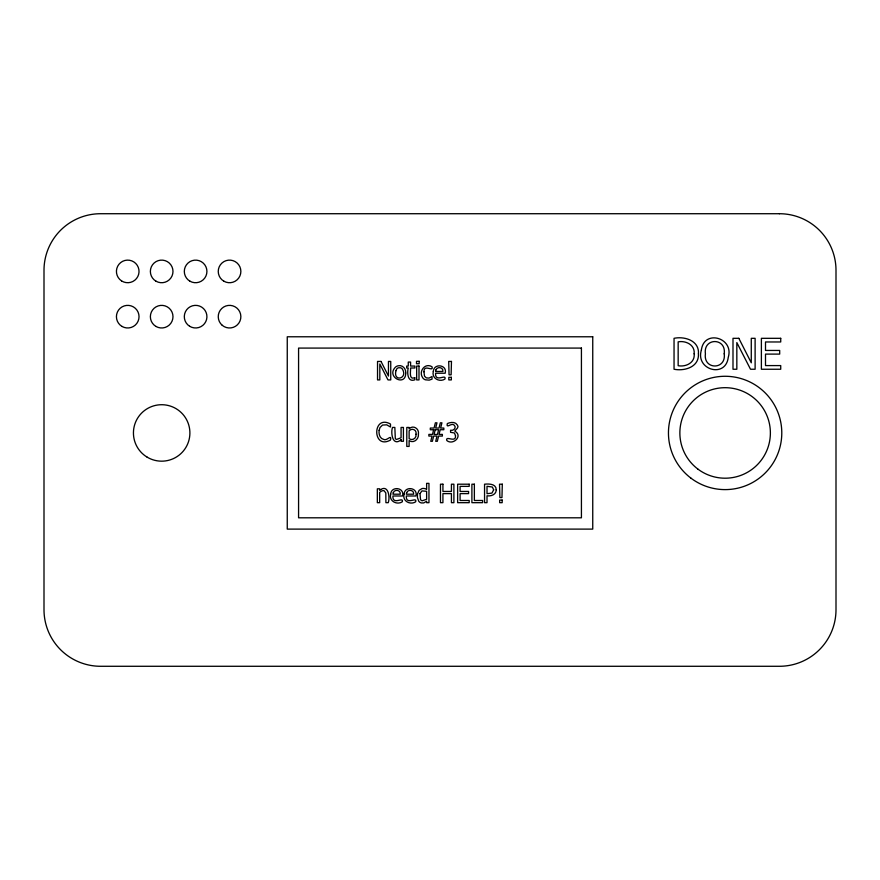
<?xml version="1.0" encoding="UTF-8"?>
<svg xmlns="http://www.w3.org/2000/svg" width="880" height="880" viewBox="0 0 880 880"><rect width="100%" height="100%" fill="white"/><g stroke="black" fill="none" stroke-linecap="round" stroke-linejoin="round"><path stroke-width="1.32" d="M451.473 361.438L451.121 374.836L449.064 374.836L448.69 361.438L451.473 361.438M502.304 484.198L501.963 497.585L499.895 497.585L499.521 484.198L502.304 484.198M724.207 353.793C726.495 370.04 703.142 370.029 705.408 353.793C703.087 337.48 726.517 337.502 724.207 353.793M423.962 371.822L424.49 376.079L426.228 377.861L429.022 378.092L432.036 376.519L432.036 379.137L429.154 380.138L425.326 379.797A5.368 5.368 0 0 1 422.51 377.443C418.407 371.239 425.26 362.362 432.036 366.795C433.818 372.471 423.698 363.539 423.962 371.822M418.418 434.005C419.122 438.966 413.71 443.784 409.123 440.605L409.123 446.413L406.791 446.413L406.791 427.438L409.123 427.438L409.123 428.89C412.951 424.545 419.452 428.681 418.418 434.005M379.137 430.375C378.598 433.851 379.709 438.526 383.625 439.395C386.683 441.485 391.919 433.598 390.5 440.044C372.13 450.285 372.185 413.93 390.5 424.039L390.5 427.009L386.683 424.831L382.525 425.062L379.984 427.559L379.137 430.375M405.724 372.999C405.889 386.859 386.331 377.311 395.032 367.598A5.522 5.522 0 0 1 398.211 365.794C402.523 364.694 406.186 368.83 405.724 372.999M701.371 350.119C695.2 369.809 725.703 378.686 728.244 357.368C734.36 337.766 703.945 328.922 701.371 350.119M390.676 494.219C388.784 501.072 396.858 505.307 402.281 501.831C404.074 496.089 392.282 505.879 392.931 495.99L402.545 495.99C404.888 487.377 391.105 485.705 390.676 494.219M404.052 494.219C402.16 501.072 410.245 505.307 415.668 501.831C417.45 496.089 405.669 505.879 406.318 495.99L415.921 495.99C418.275 487.377 404.492 485.705 404.052 494.219M417.45 494.153L417.417 497.497L418.759 501.215A4.455 4.455 0 0 0 421.388 502.942L423.72 502.931L426.624 501.259L426.624 502.678L428.956 502.678L428.956 483.362L426.624 483.362L426.624 489.368A6.303 6.303 0 0 0 422.037 488.554L419.1 490.369L417.45 494.153M433.312 371.459C431.431 378.312 439.505 382.547 444.928 379.082C446.71 373.329 434.929 383.13 435.578 373.23L445.181 373.23C447.535 364.628 433.752 362.956 433.312 371.459M455.51 435.644C456.192 443.531 445.17 434.951 446.798 440.539C452.837 445.621 462.792 436.392 455.51 431.596C452.518 431.035 460.394 428.087 457.259 424.908C455.257 421.509 450.384 422.169 447.304 423.577C445.907 429.308 451.671 422.235 454.201 425.15C456.885 427.482 453.552 431.178 450.571 430.254L450.571 432.311L454.41 432.971L455.51 435.644M694.155 353.749C695.211 362.747 685.828 367.18 678.161 365.706L678.161 341.847C685.773 340.417 695.101 344.828 694.155 353.749M496.221 489.764C496.386 494.538 491.018 496.485 487.014 495.792L487.014 502.678L484.55 502.678L484.55 484.198C488.763 483.736 496.309 483.747 496.221 489.764M395.989 370.645C392.821 382.371 408.375 378.84 402.325 368.995A3.135 3.135 0 0 0 400.389 367.763L398.673 367.763A3.157 3.157 0 0 0 396.726 368.995L395.989 370.645M698.434 353.804C699.215 367.037 684.684 371.349 674.047 369.248L674.047 338.316C684.662 336.05 699.468 340.703 698.434 353.804M416.009 434.258C416.757 438.229 412.412 441.012 409.123 438.702L409.123 430.848C411.917 427.57 417.054 429.847 416.009 434.258M419.991 493.559L420.519 499.543A2.552 2.552 0 0 0 422.224 500.764L426.624 499.301L426.624 491.304L421.971 490.897L419.991 493.559M493.669 489.83L491.942 493.108L487.014 493.691L487.014 486.299L492.338 487.014L493.669 489.83M393.283 492.657L392.931 494.197L400.268 494.197C400.939 489.94 394.603 488.961 393.283 492.657M406.659 492.657L406.318 494.197L413.655 494.197C414.326 489.94 407.99 488.961 406.659 492.657M435.919 369.897L435.578 371.448L442.915 371.448C443.586 367.18 437.25 366.201 435.919 369.897M433.642 429.726L432.498 434.401L428.857 434.401L428.857 436.073L432.058 436.073L430.76 441.298L432.366 441.298L433.664 436.073L437.019 436.073L435.71 441.298L437.316 441.298L438.614 436.073L442.376 436.073L442.376 434.401L439.054 434.401L440.198 429.726L443.828 429.726L443.828 428.054L440.627 428.054L441.936 422.818L440.33 422.818L439.032 428.054L435.677 428.054L436.975 422.818L435.38 422.818L434.071 428.054L430.309 428.054L430.309 429.726L433.642 429.726M435.226 429.704L434.06 434.423L437.459 434.423L438.636 429.704L435.226 429.704M380.71 489.533L379.676 490.347L379.676 488.807L377.344 488.807L377.344 502.678L379.676 502.678L379.676 492.327L381.48 491.117A3.982 3.982 0 0 1 384.065 490.71L385.814 492.998L385.902 502.678L388.234 502.678C390.093 498.003 388.707 484.495 380.71 489.533M401.071 439.758C392.7 446.996 390.467 432.949 392.513 427.438L394.845 427.438L395.296 438.438A1.793 1.793 0 0 0 396.66 439.406L401.071 437.789L401.071 427.438L403.414 427.438L403.414 441.298L401.071 441.298L401.071 439.758M414.755 377.696C408.606 380.325 410.817 370.931 410.597 367.994L414.898 367.994L414.898 366.058L410.597 366.058L410.597 362.065L408.265 362.065L408.265 366.058L406.692 366.058L406.692 367.994L408.265 367.994C406.945 372.592 407.561 382.756 414.898 379.797L414.755 377.696M779.427 213.719L100.573 213.719A56.573 56.573 0 0 0 44 270.281L44 609.719A56.573 56.573 0 0 0 100.573 666.281L779.427 666.281A56.573 56.573 0 0 0 836 609.719L836 270.281A56.573 56.573 0 0 0 779.427 213.719M592.746 336.776L287.254 336.776L287.254 529.111L592.746 529.111L592.746 336.776M738.826 338.316L732.996 338.316L732.996 369.248L736.835 369.248L736.835 342.573L750.508 369.248L755.117 369.248L755.117 338.316L751.278 338.316L751.278 362.802L738.826 338.316M780.725 338.316L761.387 338.316L761.387 369.248L780.725 369.248L780.725 365.585L765.501 365.585L765.501 354.101L779.691 354.101L779.691 350.449L765.501 350.449L765.501 341.968L780.725 341.968L780.725 338.316M581.427 348.084L298.573 348.084L298.573 517.803L581.427 517.803L581.427 348.084M419.166 361.317L416.504 361.317L416.504 363.737L419.166 363.737L419.166 361.317M381.018 361.438L377.531 361.438L377.531 379.918L379.819 379.918L379.819 363.979L387.992 379.918L390.742 379.918L390.742 361.438L388.454 361.438L388.454 376.079L381.018 361.438M419.001 366.058L416.669 366.058L416.669 379.918L419.001 379.918L419.001 366.058M451.341 377.3L448.811 377.3L448.811 379.918L451.341 379.918L451.341 377.3M442.926 484.198L440.473 484.198L440.473 502.678L442.926 502.678L442.926 493.625L451.429 493.625L451.429 502.678L453.893 502.678L453.893 484.198L451.429 484.198L451.429 491.447L442.926 491.447L442.926 484.198M469.194 484.198L457.633 484.198L457.633 502.678L469.194 502.678L469.194 500.489L460.097 500.489L460.097 493.625L468.578 493.625L468.578 491.447L460.097 491.447L460.097 486.376L469.194 486.376L469.194 484.198M474.364 484.198L471.9 484.198L471.9 502.678L482.614 502.678L482.614 500.489L474.364 500.489L474.364 484.198M502.183 500.06L499.653 500.06L499.653 502.678L502.183 502.678L502.183 500.06M121.539 280.885A11.319 11.319 0 0 0 139.018 272.041A11.319 11.319 0 0 0 122.617 261.327A11.319 11.319 0 0 0 121.539 280.885M156.013 281.215A11.319 11.319 0 0 0 172.986 271.414A11.319 11.319 0 0 0 156.013 261.624A11.319 11.319 0 0 0 156.013 281.215M189.959 281.215A11.319 11.319 0 0 0 206.921 271.414A11.319 11.319 0 0 0 189.959 261.624A11.319 11.319 0 0 0 189.959 281.215M223.894 281.215A11.319 11.319 0 0 0 240.867 271.414A11.319 11.319 0 0 0 223.894 261.624A11.319 11.319 0 0 0 223.894 281.215M122.067 326.469A11.319 11.319 0 0 0 139.04 316.679A11.319 11.319 0 0 0 122.067 306.878A11.319 11.319 0 0 0 122.067 326.469M156.013 326.469A11.319 11.319 0 0 0 172.986 316.679A11.319 11.319 0 0 0 156.013 306.878A11.319 11.319 0 0 0 156.013 326.469M189.596 326.249A11.319 11.319 0 0 0 206.921 317.097A11.319 11.319 0 0 0 190.322 306.669A11.319 11.319 0 0 0 189.596 326.249M222.222 325.292A11.319 11.319 0 0 0 240.68 318.714A11.319 11.319 0 0 0 225.753 306.02A11.319 11.319 0 0 0 222.222 325.292M147.125 457.138A28.226 28.226 0 0 0 189.893 433.433A28.226 28.226 0 0 0 147.983 408.254A28.226 28.226 0 0 0 147.125 457.138M697.763 468.996A45.254 45.254 0 0 0 770.022 438.614A45.254 45.254 0 0 0 707.586 391.226A45.254 45.254 0 0 0 697.763 468.996M690.855 478.082A56.672 56.672 0 0 0 781.341 440.044A56.672 56.672 0 0 0 703.164 380.699A56.672 56.672 0 0 0 690.855 478.082"/></g></svg>
